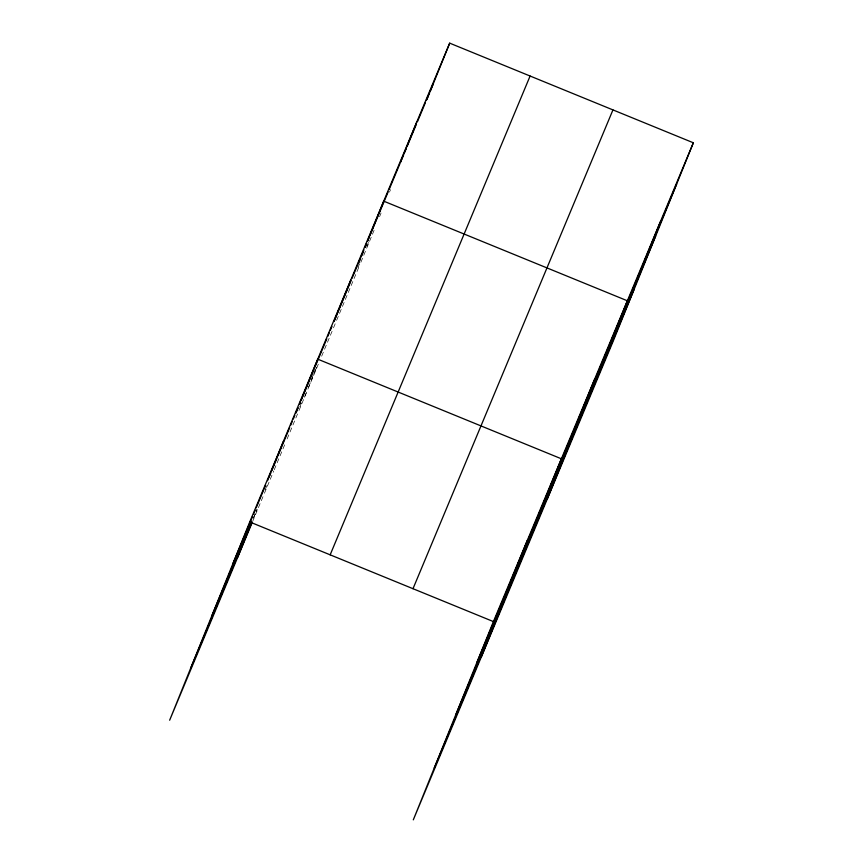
<?xml version="1.0" encoding="UTF-8"?>
<svg xmlns="http://www.w3.org/2000/svg" width="863" height="863" viewBox="0 0 863 863"><rect width="100%" height="100%" fill="white"/><g stroke="black" fill="none" stroke-linecap="round" stroke-linejoin="round"><path stroke-width="0.65" stroke-dasharray="4.32 3.24" d="M253.571 517.973L257.055 509.343L253.398 517.973M306.106 393.248L304.11 398.188L318.566 363.614M308.598 387.088L312.579 377.228M315.071 371.058L316.559 367.368M374.078 230.313L360.313 263.636M379.558 216.753L381.047 213.053M389.515 192.093L390.518 189.633M265.254 489.591L267.832 483.42M299.795 406.894L302.363 400.712M311.651 378.501L313.193 374.79M313.711 373.56L315.254 369.86M358.037 267.401L359.58 263.7M366.797 246.419L369.375 240.248M252.579 521.619L263.916 494.467M264.434 493.237L273.711 471.015M274.229 469.774L285.06 443.852M287.12 438.922L298.458 411.759M298.976 410.529L303.614 399.418M321.651 356.214L332.999 329.051M333.506 327.821L336.085 321.651M336.602 320.41L359.795 264.865"/><path stroke-width="1.29" d="M693.345 142.783L493.409 621.587L413.301 819.85L613.248 341.047L693.345 142.783L449.699 43.15L249.752 521.953L169.655 720.217L252.061 522.859M267.53 480.702L283.744 440.562M237.627 557.422L251.575 522.902M296.041 412.848L298.037 407.919M350.723 280.162L334.013 321.511L351.025 280.777M359.04 262.233L360.529 258.533M361.532 256.074L363.021 252.374M365.017 247.444L366.505 243.744L364.941 247.454M367.498 241.295L383.711 201.155L627.369 300.788L547.261 499.051M400.486 162.287L416.71 122.158M427.012 99.299L429.504 93.139M430.497 90.669L449.699 43.15M510.691 581.543L527.401 540.195M481.284 657.056L561.382 458.792L317.735 359.159L301.025 400.518L313.916 369.655M577.671 421.144L594.38 379.796M643.647 263.139L660.357 221.791M233.042 563.312L252.611 516.441M253.646 513.981L255.189 510.281M256.225 507.811L265.491 485.61M269.094 476.98L270.637 473.28M271.672 470.81L276.818 458.48M277.854 456.02L289.698 427.649M290.723 425.179L292.266 421.478M293.301 419.019L294.844 415.319M295.88 412.848L297.94 407.919M314.941 367.185L326.797 338.792M327.832 336.333L329.375 332.622M330.41 330.151L331.953 326.451M352.061 278.307L363.916 249.914M367.519 241.273L369.073 237.573M370.098 235.103L388.145 191.899M389.17 189.429L400.001 163.506M400.508 162.276L403.604 154.865M404.639 152.395L406.182 148.695M407.217 146.225L416.495 124.002M417.519 121.543L425.254 103.021M426.29 100.55L427.832 96.85M428.868 94.38L432.989 84.509M212.125 615.092L251.262 521.36M190.572 668.437L251.338 522.913M330.162 554.833L530.098 76.03M412.999 588.706L612.946 109.903M476.7 662.946L676.635 184.143M455.783 714.726L655.718 235.923M434.218 768.07L634.165 289.267M249.752 521.953L493.409 621.587M300.529 401.748L299.537 404.218L300.507 401.748"/></g></svg>
